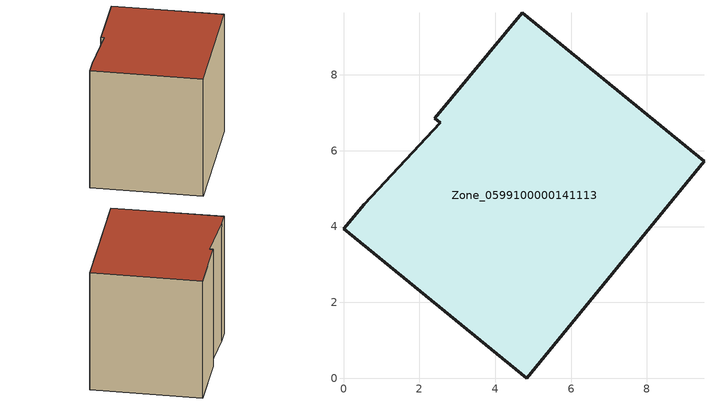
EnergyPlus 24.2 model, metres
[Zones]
Zone_0599100000141113
 floor ground (C_G): 0,3.94 0.54,4.59 2.55,6.73 2.41,6.85 4.71,9.64 9.51,5.73 4.83,0 z0
 wall outside (C_F): 9.51,5.73 4.71,9.64 2.41,6.85 2.55,6.73 0.54,4.59 0,3.94 4.83,0 9.51,5.73 z0:7.22
 roof outside (C_R): 0.54,4.59 0,3.94 4.83,0 9.51,5.73 4.71,9.64 2.41,6.85 2.55,6.73 z7.22
[BUILDING]
Pand.0599100000141113: North Axis=0; Terrain=City; Loads Convergence Tolerance Value=0.04; Temperature Convergence Tolerance Value=0.4; Solar Distribution=FullExterior; Maximum Number of Warmup Days=25; Minimum Number of Warmup Days=1
[Site:Location]
Rotterdam.The.Hague.AP_ZH_NLD Design_Conditions: Latitude=51.96; Longitude=4.45; Time Zone=1; Elevation=-4.5
[SITE:GROUNDTEMPERATURE:BUILDINGSURFACE]
18, 18, 18, 18, 18, 18, 18, 18, 18, 18, 18, 18
[MATERIAL] Thermal Absorptance=0.9; Solar Absorptance=0.7; Visible Absorptance=0.7
Name | Roughness | Thickness | Conductivity | Density | Specific Heat
G.TC.1946 | MediumSmooth | 0.15 | 1 | 540 | 1210
F.TC.1946 | Rough | 0.3 | 0.857143 | 1920 | 840
R.TC.1946 | MediumRough | 0.2 | 0.909091 | 1500 | 1000
[CONSTRUCTION]
C_G: G.TC.1946
C_F: F.TC.1946
C_R: R.TC.1946
[ZONE]
Zone_0599100000141113: Type=1; Multiplier=1; Ceiling Height=Autocalculate; Volume=Autocalculate; Floor Area=autocalculate; Part of Total Floor Area=Yes
[ZONEINFILTRATION:DESIGNFLOWRATE]
Infil_Zone_0599100000141113: Zone or ZoneList or Space or SpaceList=Zone_0599100000141113; Schedule=AlwaysOn; Design Flow Rate Calculation Method=Flow/Area; Flow Rate per Floor Area=0.003; Constant Term Coefficient=1; Temperature Term Coefficient=0; Velocity Term Coefficient=0; Velocity Squared Term Coefficient=0
[HVACTEMPLATE:ZONE:IDEALLOADSAIRSYSTEM]
Zone_0599100000141113: Maximum Heating Supply Air Temperature=50; Minimum Cooling Supply Air Temperature=13; Maximum Heating Supply Air Humidity Ratio=0.0156; Minimum Cooling Supply Air Humidity Ratio=0.0077; Heating Limit=NoLimit; Cooling Limit=NoLimit; Dehumidification Control Type=ConstantSensibleHeatRatio; Cooling Sensible Heat Ratio=0.7; Dehumidification Setpoint=60; Humidification Control Type=None; Humidification Setpoint=30; Outdoor Air Method=None; Outdoor Air Flow Rate per Person=0.00944; Outdoor Air Flow Rate per Zone Floor Area=0; Outdoor Air Flow Rate per Zone=0; Demand Controlled Ventilation Type=None; Outdoor Air Economizer Type=NoEconomizer; Heat Recovery Type=None; Sensible Heat Recovery Effectiveness=0.7; Latent Heat Recovery Effectiveness=0.65
[ZONECONTROL:THERMOSTAT]
ThermostatControl_Zone_0599100000141113: Zone or ZoneList=Zone_0599100000141113; Control Type Schedule=DualSetpointControlType; Control 1=Thermostat_Zone_0599100000141113; Temperature Difference Between Cutout And Setpoint=0
[THERMOSTATSETPOINT:DUALSETPOINT]
Thermostat_Zone_0599100000141113: Heating Setpoint Temperature Schedule=HeatingSetpoint_Zone_0599100000141113; Cooling Setpoint Temperature Schedule=CoolingSetpoint_Zone_0599100000141113
[SCHEDULE:COMPACT]
HeatingSetpoint_Zone_0599100000141113: Through: 12/31, For: AllDays, Until: 24:00, 21
CoolingSetpoint_Zone_0599100000141113: Through: 12/31, For: AllDays, Until: 24:00, 24
DualSetpointControlType: Through: 12/31, For: AllDays, Until: 24:00, 4
AlwaysOn: Through: 12/31, For: AllDays, Until: 24:00, 1
